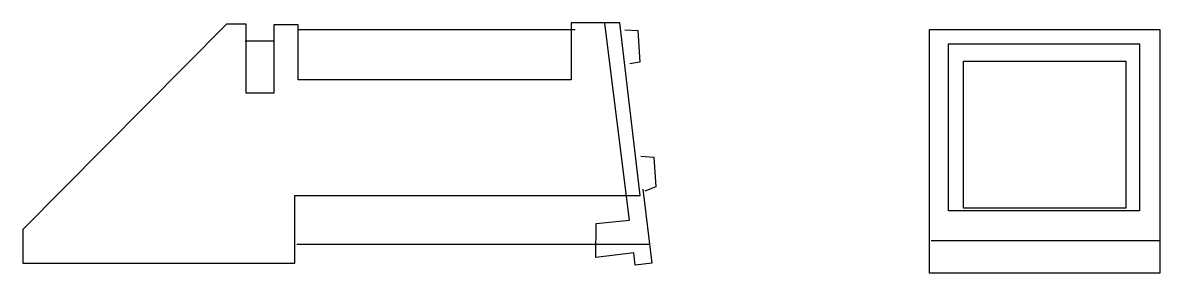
# Model space of a CAD drawing. Extents: x 60.1 to 141.6, y 170.3 to 188.2.
import ezdxf

# ---------------------------------------------------------------- set-up
doc = ezdxf.new("R2010")
doc.units = 0
doc.layers.add('Layer_1', color=7, linetype='CONTINUOUS')

msp = doc.modelspace()

# ---------------------------------------------------------------- linework, layer by layer
at = {"layer": 'Layer_1', "color": 3}
for points in [[(60.075022, 173.41374), (60.075022, 171.00142), (79.572736, 171.00142), (79.572736, 175.857627), (104.328838, 175.857627), (102.868456, 188.244476), (99.384657, 188.244476), (99.384657, 184.144851), (79.819065, 184.144851), (79.819065, 188.086121), (78.077167, 188.086121), (78.077167, 183.194724), (76.088934, 183.194724), (76.088934, 188.138905), (74.68134, 188.138905), (60.075022, 173.41374)], [(79.803374, 187.753381), (99.684922, 187.753381)], [(104.535616, 176.300699), (105.165576, 170.996434), (103.98125, 170.857845), (103.880457, 171.739787), (101.159028, 171.399611), (101.18423, 173.831257), (103.56548, 174.083242), (101.801594, 188.181752)], [(103.237309, 187.730123), (104.163845, 187.694487), (104.306387, 185.413787), (103.593669, 185.306878)], [(125.082142, 187.765753), (141.581581, 187.765753), (141.581581, 170.268508), (125.082142, 170.268508), (125.082142, 187.765753)], [(76.023611, 186.94703), (78.014285, 186.94703)], [(126.436306, 186.732321), (140.120507, 186.732321), (140.120507, 174.758646), (126.436306, 174.758646), (126.436306, 186.732321)], [(127.505387, 185.485059), (139.158338, 185.485059), (139.158338, 174.936822), (127.505387, 174.936822), (127.505387, 185.485059)], [(104.377659, 178.678596), (105.304195, 178.607323), (105.446737, 176.469166), (104.662746, 176.148443)], [(79.727908, 172.364884), (105.001915, 172.364884)], [(125.185715, 172.609133), (141.615081, 172.609133)]]:
    msp.add_lwpolyline(points, dxfattribs=at)

doc.saveas('drawing.dxf')
